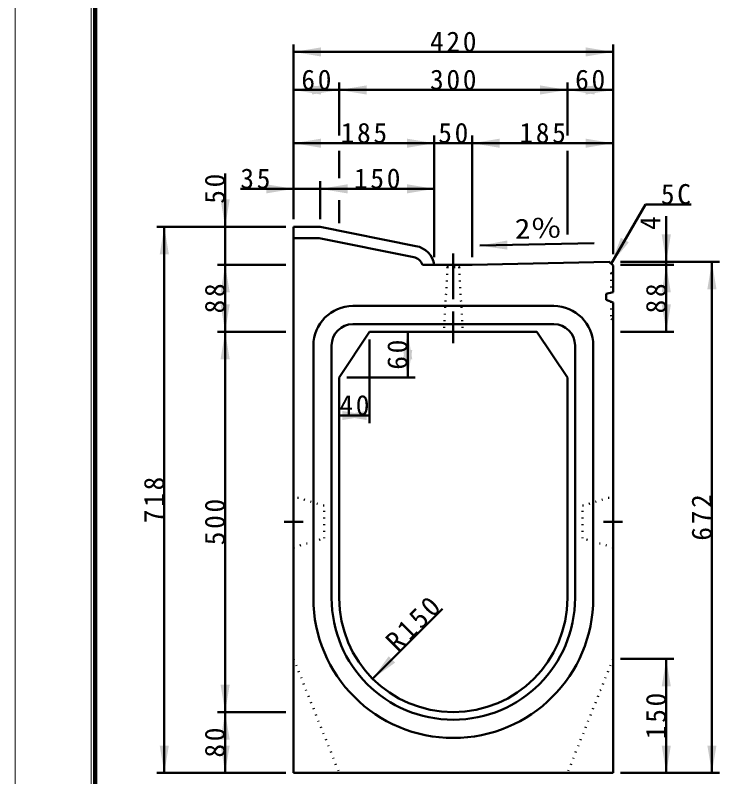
# Model space of a CAD drawing. Units: millimetres, scale not verified. Extents: x -2102 to 2102, y -1485 to 1485.
# Drawn here: x -2102 to -1154, y -565 to 436 of the extents above; entities that cross this region are included whole.
import ezdxf
from ezdxf.enums import TextEntityAlignment as Align

# ---------------------------------------------------------------- set-up
doc = ezdxf.new("R2010")
doc.units = ezdxf.units.MM
doc.header["$LTSCALE"] = 5
doc.linetypes.add('DOTTED', pattern=[1.75, 0.25, -1.5])
doc.linetypes.add('LONG_DASHED_DOTTED', pattern=[15.25, 12, -1.5, 0.25, -1.5])
doc.layers.add('0-0_V-nasSTD', color=7, linetype='Continuous', lineweight=35)
doc.layers.add('0-1_0', color=7, linetype='Continuous', lineweight=50)
doc.styles.add('ＭＳ ゴシック', font='')
doc.styles.get('ＭＳ ゴシック').set_extended_font_data('MS Gothic')

msp = doc.modelspace()

# ---------------------------------------------------------------- linework, layer by layer
at = {"layer": '0-0_V-nasSTD', "lineweight": 100}
msp.add_line((-1997.5, 1380), (-1997.5, -1380), dxfattribs=at)
at = {"layer": '0-0_V-nasSTD', "lineweight": 18}
for points in [[(-2102.5, -1485), (-2102.5, 1485), (2102.5, 1485), (2102.5, -1485)], [(-2002.5, -1385), (-2002.5, 1385), (2002.5, 1385), (2002.5, -1385)]]:
    msp.add_lwpolyline(points, close=True, dxfattribs=at)
at = {"layer": '0-0_V-nasSTD', "lineweight": 50}
msp.add_arc((-1580.989, 103.262), 29.819, 8.69924, 79.64595, dxfattribs=at)
at = {"layer": '0-0_V-nasSTD'}
for points in [[(-1736.513, 387.772), (-1700.513, 381.772), (-1700.513, 393.772)], [(-1352.513, 381.772), (-1352.513, 393.772), (-1316.513, 387.772)], [(-1736.513, 337.772), (-1700.513, 331.772), (-1700.513, 343.772)], [(-1712.513, 331.772), (-1712.513, 343.772), (-1676.513, 337.772)], [(-1676.513, 337.772), (-1640.513, 331.772), (-1640.513, 343.772)], [(-1412.513, 331.772), (-1412.513, 343.772), (-1376.513, 337.772)], [(-1376.513, 337.772), (-1340.513, 331.772), (-1340.513, 343.772)], [(-1352.513, 331.772), (-1352.513, 343.772), (-1316.513, 337.772)], [(-1736.513, 267.772), (-1700.513, 261.772), (-1700.513, 273.772)], [(-1587.513, 261.772), (-1587.513, 273.772), (-1551.513, 267.772)], [(-1501.513, 267.772), (-1465.513, 261.772), (-1465.513, 273.772)], [(-1352.513, 261.772), (-1352.513, 273.772), (-1316.513, 267.772)], [(-1772.513, 201.772), (-1772.513, 213.772), (-1736.513, 207.772)], [(-1701.513, 207.772), (-1665.513, 201.772), (-1665.513, 213.772)], [(-1587.513, 201.772), (-1587.513, 213.772), (-1551.513, 207.772)], [(-1832.513, 193.772), (-1826.513, 157.772), (-1820.513, 193.772)], [(-1912.513, 121.772), (-1906.513, 157.772), (-1900.513, 121.772)], [(-1319.013, 109.272), (-1306.209, 143.449), (-1295.817, 137.449)], [(-1252.513, 147.772), (-1246.513, 111.772), (-1240.513, 147.772)], [(-1491.484, 133.091), (-1455.622, 139.868), (-1455.363, 127.87)], [(-1192.513, 75.772), (-1186.513, 111.772), (-1180.513, 75.772)], [(-1832.513, 71.772), (-1826.513, 107.772), (-1820.513, 71.772)], [(-1252.513, 71.772), (-1246.513, 107.772), (-1240.513, 71.772)], [(-1832.513, 55.772), (-1826.513, 19.772), (-1820.513, 55.772)], [(-1252.513, 55.772), (-1246.513, 19.772), (-1240.513, 55.772)], [(-1832.513, -16.228), (-1826.513, 19.772), (-1820.513, -16.228)], [(-1592.513, -16.228), (-1586.513, 19.772), (-1580.513, -16.228)], [(-1592.513, -4.228), (-1586.513, -40.228), (-1580.513, -4.228)], [(-1676.513, -90.228), (-1640.513, -96.228), (-1640.513, -84.228)], [(-1672.513, -96.228), (-1672.513, -84.228), (-1636.513, -90.228)], [(-1632.579, -436.294), (-1611.366, -406.596), (-1602.88, -415.081)], [(-1252.513, -446.228), (-1246.513, -410.228), (-1240.513, -446.228)], [(-1832.513, -444.228), (-1826.513, -480.228), (-1820.513, -444.228)], [(-1832.513, -516.228), (-1826.513, -480.228), (-1820.513, -516.228)], [(-1912.513, -524.228), (-1906.513, -560.228), (-1900.513, -524.228)], [(-1832.513, -524.228), (-1826.513, -560.228), (-1820.513, -524.228)], [(-1252.513, -524.228), (-1246.513, -560.228), (-1240.513, -524.228)], [(-1192.513, -524.228), (-1186.513, -560.228), (-1180.513, -524.228)]]:
    msp.add_solid(points, dxfattribs=at)
at = {"layer": '0-1_0'}
for p, q in [((-1736.513, 167.772), (-1736.513, 397.772)), ((-1316.513, 121.772), (-1316.513, 397.772)), ((-1736.513, 387.772), (-1316.513, 387.772)), ((-1676.513, 277.772), (-1676.513, 347.772)), ((-1376.513, 277.772), (-1376.513, 347.772)), ((-1551.513, 117.985), (-1551.513, 277.985)), ((-1501.513, 117.772), (-1501.513, 277.772)), ((-1736.513, 267.772), (-1551.513, 267.772)), ((-1551.513, 267.772), (-1501.513, 267.772)), ((-1501.513, 267.772), (-1316.513, 267.772)), ((-1676.513, 257.772), (-1676.513, 221.772)), ((-1376.513, 257.772), (-1376.513, 147.772)), ((-1826.513, 227.772), (-1826.513, 157.772)), ((-1701.513, 167.772), (-1701.513, 217.772)), ((-1806.513, 207.772), (-1736.513, 207.772)), ((-1676.513, 192.772), (-1676.513, 162.772)), ((-1274.013, 187.214), (-1319.013, 109.272)), ((-1274.013, 187.214), (-1214.013, 187.214)), ((-1246.513, 171.772), (-1246.513, 111.772)), ((-1746.513, 157.772), (-1916.513, 157.772)), ((-1906.513, -560.228), (-1906.513, 157.772)), ((-1826.513, 107.772), (-1826.513, 157.772)), ((-1736.513, -560.228), (-1736.513, 157.772)), ((-1701.513, 157.772), (-1736.513, 157.772)), ((-1575.629, 132.595), (-1701.513, 157.772)), ((-1702.998, 142.772), (-1736.513, 142.772)), ((-1578.571, 117.886), (-1702.998, 142.772)), ((-1491.484, 133.091), (-1341.519, 136.333)), ((-1306.513, 111.772), (-1176.513, 111.772)), ((-1246.513, 107.772), (-1246.513, 111.772)), ((-1186.513, -560.228), (-1186.513, 111.772)), ((-1746.513, 107.772), (-1836.513, 107.772)), ((-1826.513, 19.772), (-1826.513, 107.772)), ((-1567.234, 107.772), (-1501.513, 107.772)), ((-1316.513, 71.787), (-1316.513, 106.772)), ((-1306.513, 107.772), (-1236.513, 107.772)), ((-1246.513, 19.772), (-1246.513, 107.772)), ((-1325.513, 69.772), (-1316.513, 71.787)), ((-1325.513, 61.772), (-1325.513, 69.772)), ((-1325.513, 61.772), (-1316.513, 58.413)), ((-1394.513, 53.772), (-1658.513, 53.772)), ((-1316.513, -560.228), (-1316.513, 58.413)), ((-1394.513, 29.772), (-1658.513, 29.772)), ((-1746.513, 19.772), (-1836.513, 19.772)), ((-1636.513, 19.772), (-1676.513, -40.228)), ((-1636.513, 19.772), (-1416.513, 19.772)), ((-1586.513, -40.228), (-1586.513, 19.772)), ((-1416.513, 19.772), (-1376.513, -40.228)), ((-1306.513, 19.772), (-1236.513, 19.772)), ((-1710.513, 1.772), (-1710.513, -330.228)), ((-1686.513, 1.772), (-1686.513, -330.228)), ((-1636.513, 9.772), (-1636.513, -100.228)), ((-1366.513, -330.228), (-1366.513, 1.772)), ((-1342.513, -330.228), (-1342.513, 1.772)), ((-1676.513, -40.228), (-1676.513, -330.228)), ((-1666.513, -40.228), (-1576.513, -40.228)), ((-1376.513, -40.228), (-1376.513, -330.228)), ((-1676.513, -90.228), (-1636.513, -90.228)), ((-1736.513, -196.728), (-1736.513, -263.728)), ((-1316.513, -196.728), (-1316.513, -263.728)), ((-1632.579, -436.294), (-1540.655, -344.37)), ((-1306.513, -410.228), (-1236.513, -410.228)), ((-1246.513, -560.228), (-1246.513, -410.228)), ((-1746.513, -480.228), (-1836.513, -480.228)), ((-1746.513, -560.228), (-1916.513, -560.228)), ((-1736.513, -560.228), (-1316.513, -560.228)), ((-1306.513, -560.228), (-1176.513, -560.228))]:
    msp.add_line(p, q, dxfattribs=at)
at = {"layer": '0-1_0', "linetype": 'LONG_DASHED_DOTTED'}
for p, q in [((-1526.513, 122.772), (-1526.513, 4.772)), ((-1724.013, -230.228), (-1749.013, -230.228)), ((-1329.013, -230.228), (-1304.013, -230.228))]:
    msp.add_line(p, q, dxfattribs=at)
at = {"layer": '0-1_0', "linetype": 'DOTTED'}
for p, q in [((-1534.013, 104.772), (-1539.013, 19.772)), ((-1534.013, 104.772), (-1537.013, 107.772)), ((-1534.013, 104.772), (-1519.013, 104.772)), ((-1519.013, 104.772), (-1516.013, 107.772)), ((-1519.013, 104.772), (-1514.013, 19.772)), ((-1318.813, 96.772), (-1316.513, 99.072)), ((-1318.813, 96.772), (-1318.813, 71.272)), ((-1696.513, -208.728), (-1736.513, -196.728)), ((-1356.513, -208.728), (-1316.513, -196.728)), ((-1736.513, -410.228), (-1676.513, -560.228)), ((-1316.513, -410.228), (-1376.513, -560.228))]:
    msp.add_line(p, q, dxfattribs=at)
at = {"layer": '0-1_0'}
for points in [[(-1736.513, 337.772), (-1676.513, 337.772), (-1376.513, 337.772), (-1316.513, 337.772)], [(-1736.513, 207.772), (-1701.513, 207.772), (-1551.513, 207.772)], [(-1501.513, 107.772), (-1321.513, 111.772), (-1316.513, 106.772)], [(-1826.513, -560.228), (-1826.513, -480.228), (-1826.513, 19.772)]]:
    msp.add_lwpolyline(points, dxfattribs=at)
at = {"layer": '0-1_0', "linetype": 'DOTTED'}
for points in [[(-1318.813, 59.272), (-1318.813, 36.772), (-1316.513, 34.472)], [(-1736.513, -263.728), (-1696.513, -251.728), (-1696.513, -208.728)], [(-1316.513, -263.728), (-1356.513, -251.728), (-1356.513, -208.728)]]:
    msp.add_lwpolyline(points, dxfattribs=at)
at = {"layer": '0-1_0'}
for centre, radius, start, end in [((-1581.513, 103.178), 15, 17.83486, 78.69007), ((-1658.513, 1.772), 52, 90, 180), ((-1394.513, 1.772), 52, 0, 90), ((-1658.513, 1.772), 28, 90, 180), ((-1394.513, 1.772), 28, 0, 90), ((-1526.513, -330.228), 184, 180, 270), ((-1526.513, -330.228), 160, 180, 270), ((-1526.513, -330.228), 150, 180, 270), ((-1526.513, -330.228), 150, 270, 0), ((-1526.513, -330.228), 184, 270, 0), ((-1526.513, -330.228), 160, 270, 0)]:
    msp.add_arc(centre, radius, start, end, dxfattribs=at)

# ---------------------------------------------------------------- texts
at = {"layer": '0-0_V-nasSTD', "style": 'ＭＳ ゴシック', "width": 1.15}
msp.add_text('2％', height=26.39, rotation=1.239, dxfattribs=at).set_placement((-1445.295, 134.089), align=Align.BOTTOM_LEFT)
at = {"layer": '0-0_V-nasSTD', "style": 'ＭＳ ゴシック'}
msp.add_text('4', height=26.39, rotation=90, dxfattribs=at).set_placement((-1246.513, 153.772), align=Align.BOTTOM_LEFT)
at = {"layer": '0-0_V-nasSTD', "char_height": 26.39, "attachment_point": 7, "style": 'ＭＳ ゴシック'}
for s, insert in [('\\T1.2;420', (-1557.113, 387.772)), ('\\T1.2;60', (-1726.313, 337.772)), ('\\T1.2;300', (-1557.113, 337.772)), ('\\T1.2;60', (-1366.313, 337.772)), ('\\T1.2;185', (-1674.613, 267.772)), ('\\T1.2;50', (-1546.313, 267.772)), ('\\T1.2;185', (-1439.613, 267.772)), ('\\T1.2;35', (-1806.513, 207.772)), ('\\T1.2;150', (-1657.113, 207.772)), ('\\T1.2;5C', (-1253.613, 187.214)), ('\\T1.2;40', (-1676.313, -90.228))]:
    msp.add_mtext(s, dxfattribs=dict(at, insert=insert))
for s, insert, rotation in [('\\T1.2;50', (-1826.513, 188.172), 90), ('\\T1.2;88', (-1826.513, 43.972), 90), ('\\T1.2;88', (-1246.513, 43.972), 90), ('\\T1.2;60', (-1586.513, -30.028), 90), ('\\T1.2;718', (-1906.513, -231.828), 90), ('\\T1.2;672', (-1186.513, -254.828), 90), ('\\T1.2;500', (-1826.513, -260.828), 90), ('\\T1.2;R150', (-1599.204, -402.919), 45), ('\\T1.2;150', (-1246.513, -515.828), 90), ('\\T1.2;80', (-1826.513, -540.028), 90)]:
    msp.add_mtext(s, dxfattribs=dict(at, insert=insert, rotation=rotation))

doc.saveas('drawing.dxf')
